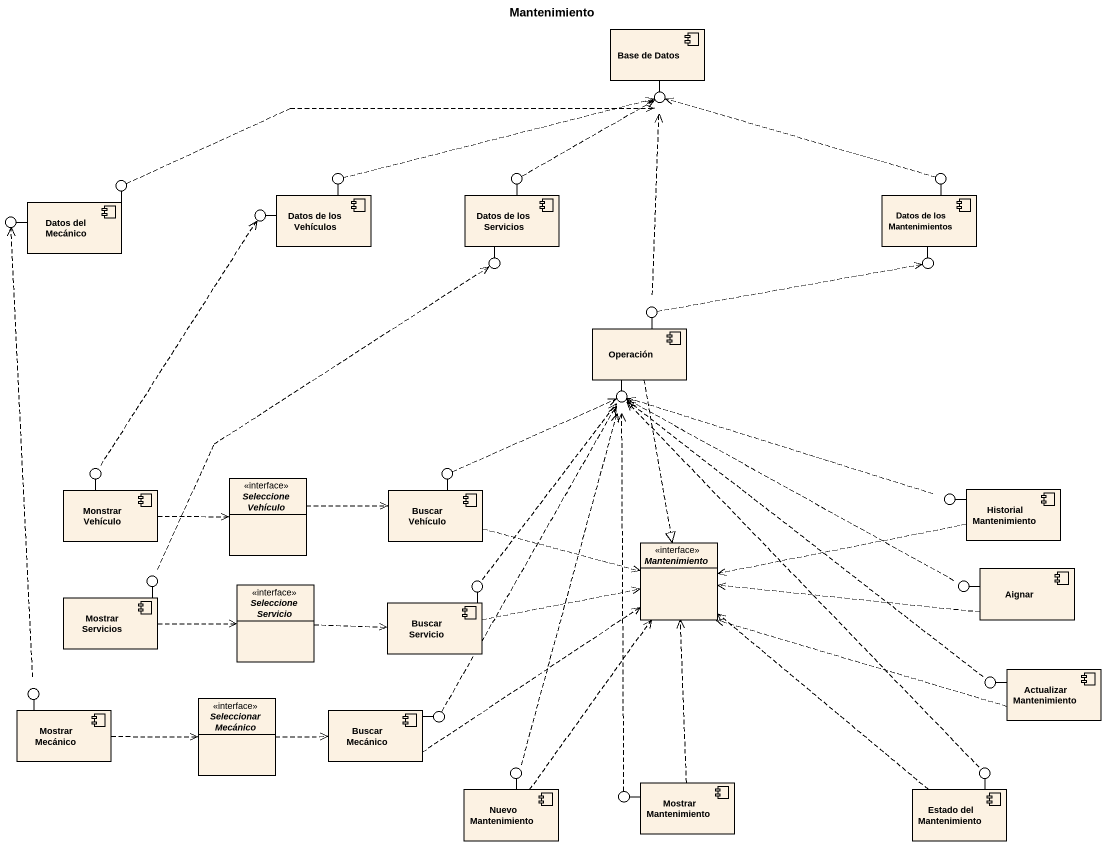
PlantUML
@startuml
title Mantenimiento
allowmixing
hide circle
hide empty members
component "Base de Datos" as Base_de_Datos
() " " as lollipop1
() " " as lollipop2
() " " as lollipop3
() " " as lollipop4
() " " as lollipop5
() " " as lollipop6
component "Datos del Mecánico" as Datos_del_Mecánico
() " " as lollipop7
component "Datos de los Vehículos" as Datos_de_los_Vehículos
component "Datos de los Servicios" as Datos_de_los_Servicios
component "Datos de los Mantenimientos" as Datos_de_los_Mantenimientos
() " " as lollipop8
() " " as lollipop9
() " " as lollipop10
component Operación
() " " as lollipop11
component "Monstrar Vehículo" as Monstrar_Vehículo
() " " as lollipop12
interface "Seleccione Vehículo" as Seleccione_Vehículo
component "Buscar Vehículo" as Buscar_Vehículo
() " " as lollipop13
component "Historial Mantenimiento" as Historial_Mantenimiento
() " " as lollipop14
() " " as lollipop15
interface Mantenimiento
component "Mostrar Servicios" as Mostrar_Servicios
interface "Seleccione Servicio" as Seleccione_Servicio
component "Buscar Servicio" as Buscar_Servicio
() " " as lollipop16
() " " as lollipop17
component Aignar
() " " as lollipop18
() " " as lollipop19
component "Actualizar Mantenimiento" as Actualizar_Mantenimiento
component "Mostrar Mecánico" as Mostrar_Mecánico
interface "Seleccionar Mecánico" as Seleccionar_Mecánico
component "Buscar Mecánico" as Buscar_Mecánico
() " " as lollipop20
() " " as lollipop21
() " " as lollipop22
component "Nuevo Mantenimiento" as Nuevo_Mantenimiento
() " " as lollipop23
component "Mostrar Mantenimiento" as Mostrar_Mantenimiento
component "Estado del Mantenimiento" as Estado_del_Mantenimiento
Base_de_Datos -- lollipop1
Datos_del_Mecánico -up- lollipop2
Datos_de_los_Vehículos -up- lollipop3
Datos_de_los_Servicios -up- lollipop4
Datos_de_los_Mantenimientos -up- lollipop5
Datos_del_Mecánico -left- lollipop6
Datos_de_los_Vehículos -left- lollipop7
Datos_de_los_Servicios -- lollipop8
Datos_de_los_Mantenimientos -- lollipop9
Operación -up- lollipop10
Operación -- lollipop11
Monstrar_Vehículo -up- lollipop12
Buscar_Vehículo -up- lollipop13
Historial_Mantenimiento -left- lollipop14
Mostrar_Servicios -up- lollipop15
Buscar_Servicio -up- lollipop16
Aignar -left- lollipop17
Mostrar_Mecánico -up- lollipop18
Actualizar_Mantenimiento -left- lollipop19
Buscar_Mecánico -right- lollipop20
Nuevo_Mantenimiento -up- lollipop21
Estado_del_Mantenimiento -up- lollipop22
Mostrar_Mantenimiento -left- lollipop23
lollipop2 .right.> lollipop1
lollipop3 .right.> lollipop1
lollipop4 .right.> lollipop1
lollipop5 .left.> lollipop1
lollipop10 .up.> lollipop1
lollipop10 .right.> lollipop9
Operación ..|> Mantenimiento
Monstrar_Vehículo .right.> Seleccione_Vehículo
lollipop12 .up.> lollipop7
Seleccione_Vehículo .right.> Buscar_Vehículo
Buscar_Vehículo .right.> Mantenimiento
lollipop13 .right.> lollipop11
Historial_Mantenimiento .left.> Mantenimiento
lollipop14 .left.> lollipop11
lollipop15 .up.> lollipop8
Mostrar_Servicios .right.> Seleccione_Servicio
Seleccione_Servicio .right.> Buscar_Servicio
Buscar_Servicio .right.> Mantenimiento
lollipop16 .up.> lollipop11
lollipop17 .left.> lollipop11
Aignar .left.> Mantenimiento
lollipop18 .up.> lollipop6
lollipop19 .up.> lollipop11
Actualizar_Mantenimiento .left.> Mantenimiento
Mostrar_Mecánico .right.> Seleccionar_Mecánico
Seleccionar_Mecánico .right.> Buscar_Mecánico
Buscar_Mecánico .right.> Mantenimiento
lollipop20 .up.> lollipop11
lollipop21 .up.> lollipop11
lollipop22 .up.> lollipop11
Nuevo_Mantenimiento .up.> Mantenimiento
lollipop23 .up.> lollipop11
Mostrar_Mantenimiento .up.> Mantenimiento
Estado_del_Mantenimiento .up.> Mantenimiento
@enduml
